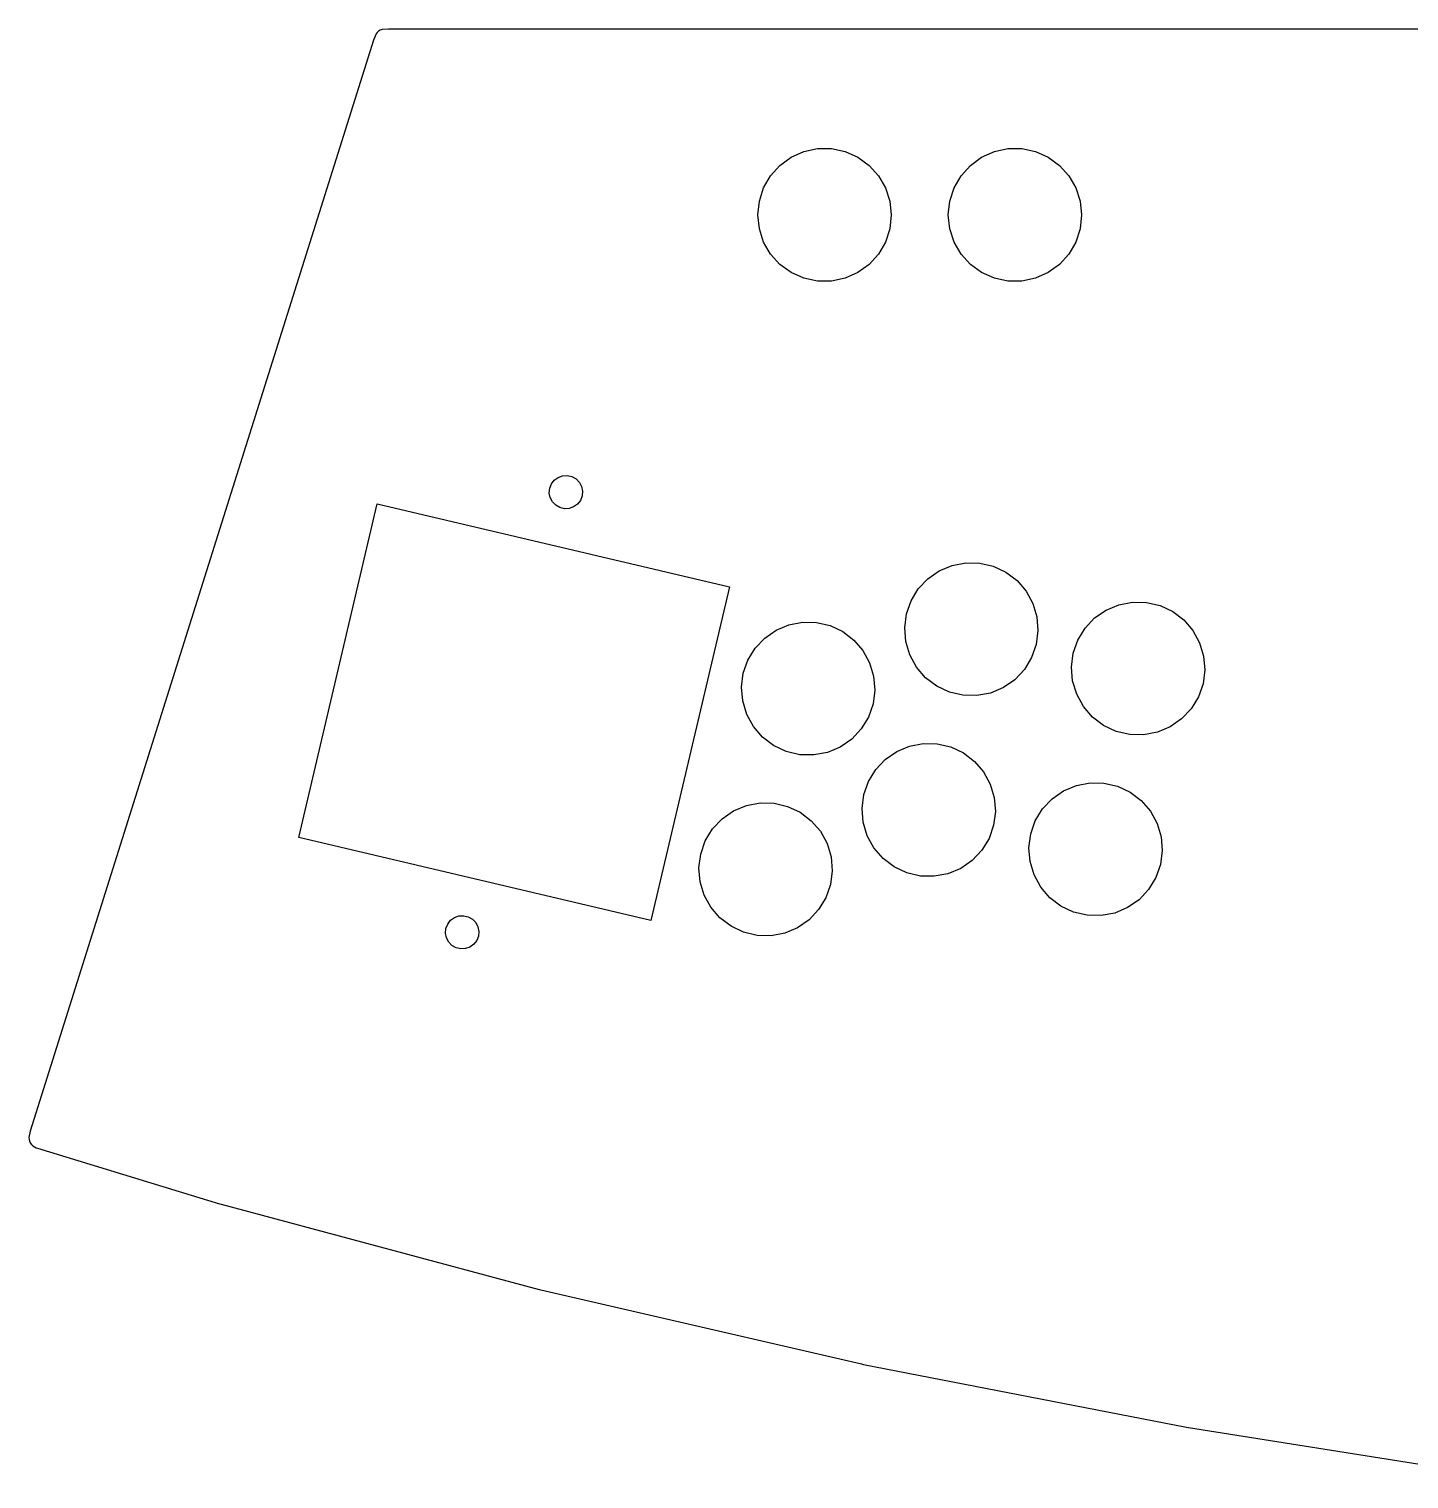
# Model space of a CAD drawing. Header units: metres. Extents: x -612 to 612, y -340 to 1400.
# Drawn here: x -604.3 to -314.4, y 737.4 to 1042 of the extents above; entities that cross this region are included whole.
import ezdxf

# ---------------------------------------------------------------- set-up
doc = ezdxf.new("R2010")
doc.units = ezdxf.units.M

msp = doc.modelspace()

# ---------------------------------------------------------------- linework, layer by layer
for p, q in [((-530.481, 1041.74), (-530.825, 1041.54)), ((-530.103, 1041.86), (-530.481, 1041.74)), ((-528.764, 1042), (-530.103, 1041.86)), ((-42.3552, 1042), (-528.764, 1042)), ((-531.911, 1039.66), (-603.989, 810.467)), ((-531.329, 1040.99), (-531.911, 1039.66)), ((-531.12, 1041.27), (-531.329, 1040.99)), ((-530.825, 1041.54), (-531.12, 1041.27)), ((-446.511, 1013.35), (-444.143, 1015.07)), ((-444.143, 1015.07), (-441.469, 1016.26)), ((-441.469, 1016.26), (-438.606, 1016.87)), ((-438.606, 1016.87), (-435.679, 1016.87)), ((-435.679, 1016.87), (-432.817, 1016.26)), ((-432.817, 1016.26), (-430.143, 1015.07)), ((-430.143, 1015.07), (-427.775, 1013.35)), ((-406.511, 1013.35), (-404.143, 1015.07)), ((-404.143, 1015.07), (-401.469, 1016.26)), ((-401.469, 1016.26), (-398.606, 1016.87)), ((-398.606, 1016.87), (-395.679, 1016.87)), ((-395.679, 1016.87), (-392.817, 1016.26)), ((-392.817, 1016.26), (-390.143, 1015.07)), ((-390.143, 1015.07), (-387.775, 1013.35)), ((-448.469, 1011.18), (-446.511, 1013.35)), ((-427.775, 1013.35), (-425.817, 1011.18)), ((-408.469, 1011.18), (-406.511, 1013.35)), ((-387.775, 1013.35), (-385.817, 1011.18)), ((-450.837, 1005.86), (-449.932, 1008.64)), ((-449.932, 1008.64), (-448.469, 1011.18)), ((-425.817, 1011.18), (-424.353, 1008.64)), ((-424.353, 1008.64), (-423.449, 1005.86)), ((-410.837, 1005.86), (-409.932, 1008.64)), ((-409.932, 1008.64), (-408.469, 1011.18)), ((-385.817, 1011.18), (-384.353, 1008.64)), ((-384.353, 1008.64), (-383.449, 1005.86)), ((-451.143, 1002.95), (-450.837, 1005.86)), ((-423.449, 1005.86), (-423.143, 1002.95)), ((-411.143, 1002.95), (-410.837, 1005.86)), ((-383.449, 1005.86), (-383.143, 1002.95)), ((-450.837, 1000.04), (-451.143, 1002.95)), ((-423.143, 1002.95), (-423.449, 1000.04)), ((-410.837, 1000.04), (-411.143, 1002.95)), ((-383.143, 1002.95), (-383.449, 1000.04)), ((-449.932, 997.256), (-450.837, 1000.04)), ((-423.449, 1000.04), (-424.353, 997.256)), ((-409.932, 997.256), (-410.837, 1000.04)), ((-383.449, 1000.04), (-384.353, 997.256)), ((-448.469, 994.721), (-449.932, 997.256)), ((-424.353, 997.256), (-425.817, 994.721)), ((-408.469, 994.721), (-409.932, 997.256)), ((-384.353, 997.256), (-385.817, 994.721)), ((-446.511, 992.546), (-448.469, 994.721)), ((-425.817, 994.721), (-427.775, 992.546)), ((-406.511, 992.546), (-408.469, 994.721)), ((-385.817, 994.721), (-387.775, 992.546)), ((-444.143, 990.826), (-446.511, 992.546)), ((-441.469, 989.635), (-444.143, 990.826)), ((-430.143, 990.826), (-432.817, 989.635)), ((-427.775, 992.546), (-430.143, 990.826)), ((-404.143, 990.826), (-406.511, 992.546)), ((-401.469, 989.635), (-404.143, 990.826)), ((-390.143, 990.826), (-392.817, 989.635)), ((-387.775, 992.546), (-390.143, 990.826)), ((-438.606, 989.027), (-441.469, 989.635)), ((-435.679, 989.027), (-438.606, 989.027)), ((-432.817, 989.635), (-435.679, 989.027)), ((-398.606, 989.027), (-401.469, 989.635)), ((-395.679, 989.027), (-398.606, 989.027)), ((-392.817, 989.635), (-395.679, 989.027)), ((-493.907, 947.238), (-493.1, 947.822)), ((-493.1, 947.822), (-492.16, 948.154)), ((-492.16, 948.154), (-491.166, 948.208)), ((-491.166, 948.208), (-490.196, 947.979)), ((-490.196, 947.979), (-489.33, 947.487)), ((-489.33, 947.487), (-488.638, 946.77)), ((-494.97, 944.532), (-494.882, 945.524)), ((-494.775, 943.555), (-494.97, 944.532)), ((-494.882, 945.524), (-494.518, 946.451)), ((-494.518, 946.451), (-493.907, 947.238)), ((-488.638, 946.77), (-488.175, 945.888)), ((-488.175, 945.888), (-487.98, 944.911)), ((-487.98, 944.911), (-488.069, 943.919)), ((-547.609, 872.16), (-531.1, 942.241)), ((-531.1, 942.241), (-457.125, 924.814)), ((-494.313, 942.672), (-494.775, 943.555)), ((-493.621, 941.956), (-494.313, 942.672)), ((-492.754, 941.464), (-493.621, 941.956)), ((-491.785, 941.235), (-492.754, 941.464)), ((-490.79, 941.289), (-491.785, 941.235)), ((-489.851, 941.621), (-490.79, 941.289)), ((-489.043, 942.204), (-489.851, 941.621)), ((-488.433, 942.992), (-489.043, 942.204)), ((-488.069, 943.919), (-488.433, 942.992)), ((-413.042, 928.2), (-410.342, 929.332)), ((-410.342, 929.332), (-407.467, 929.877)), ((-407.467, 929.877), (-404.541, 929.813)), ((-404.541, 929.813), (-401.692, 929.142)), ((-401.692, 929.142), (-399.045, 927.893)), ((-417.452, 924.401), (-415.447, 926.532)), ((-415.447, 926.532), (-413.042, 928.2)), ((-399.045, 927.893), (-396.715, 926.122)), ((-396.715, 926.122), (-394.805, 923.904)), ((-457.125, 924.814), (-473.634, 854.733)), ((-418.971, 921.899), (-417.452, 924.401)), ((-394.805, 923.904), (-393.398, 921.338)), ((-419.936, 919.136), (-418.971, 921.899)), ((-393.398, 921.338), (-392.554, 918.535)), ((-380.406, 918.277), (-378.001, 919.945)), ((-378.001, 919.945), (-375.302, 921.077)), ((-375.302, 921.077), (-372.426, 921.623)), ((-372.426, 921.623), (-369.5, 921.559)), ((-369.5, 921.559), (-366.651, 920.887)), ((-366.651, 920.887), (-364.004, 919.639)), ((-447.315, 915.727), (-444.616, 916.858)), ((-444.616, 916.858), (-441.74, 917.404)), ((-441.74, 917.404), (-438.814, 917.34)), ((-438.814, 917.34), (-435.965, 916.669)), ((-420.306, 916.232), (-419.936, 919.136)), ((-392.554, 918.535), (-392.312, 915.619)), ((-382.411, 916.146), (-380.406, 918.277)), ((-364.004, 919.639), (-361.675, 917.867)), ((-361.675, 917.867), (-359.764, 915.649)), ((-451.725, 911.927), (-449.72, 914.059)), ((-449.72, 914.059), (-447.315, 915.727)), ((-435.965, 916.669), (-433.318, 915.42)), ((-433.318, 915.42), (-430.989, 913.648)), ((-420.064, 913.316), (-420.306, 916.232)), ((-392.312, 915.619), (-392.682, 912.715)), ((-383.93, 913.644), (-382.411, 916.146)), ((-359.764, 915.649), (-358.357, 913.083)), ((-453.244, 909.425), (-451.725, 911.927)), ((-430.989, 913.648), (-429.078, 911.431)), ((-429.078, 911.431), (-427.671, 908.865)), ((-419.22, 910.513), (-420.064, 913.316)), ((-392.682, 912.715), (-393.647, 909.952)), ((-385.265, 907.977), (-384.895, 910.881)), ((-384.895, 910.881), (-383.93, 913.644)), ((-358.357, 913.083), (-357.514, 910.281)), ((-454.209, 906.662), (-453.244, 909.425)), ((-427.671, 908.865), (-426.828, 906.062)), ((-417.813, 907.947), (-419.22, 910.513)), ((-415.903, 905.729), (-417.813, 907.947)), ((-393.647, 909.952), (-395.166, 907.45)), ((-385.023, 905.061), (-385.265, 907.977)), ((-357.514, 910.281), (-357.272, 907.364)), ((-454.579, 903.759), (-454.209, 906.662)), ((-426.828, 906.062), (-426.586, 903.145)), ((-413.573, 903.957), (-415.903, 905.729)), ((-397.171, 905.319), (-399.576, 903.651)), ((-395.166, 907.45), (-397.171, 905.319)), ((-384.18, 902.258), (-385.023, 905.061)), ((-357.272, 907.364), (-357.641, 904.46)), ((-454.337, 900.842), (-454.579, 903.759)), ((-426.586, 903.145), (-426.955, 900.242)), ((-410.926, 902.709), (-413.573, 903.957)), ((-408.077, 902.038), (-410.926, 902.709)), ((-405.151, 901.973), (-408.077, 902.038)), ((-402.276, 902.519), (-405.151, 901.973)), ((-399.576, 903.651), (-402.276, 902.519)), ((-382.772, 899.692), (-384.18, 902.258)), ((-358.606, 901.697), (-360.125, 899.195)), ((-357.641, 904.46), (-358.606, 901.697)), ((-453.494, 898.039), (-454.337, 900.842)), ((-426.955, 900.242), (-427.921, 897.479)), ((-380.862, 897.474), (-382.772, 899.692)), ((-360.125, 899.195), (-362.131, 897.064)), ((-452.086, 895.473), (-453.494, 898.039)), ((-427.921, 897.479), (-429.439, 894.977)), ((-378.532, 895.703), (-380.862, 897.474)), ((-375.885, 894.454), (-378.532, 895.703)), ((-362.131, 897.064), (-364.536, 895.396)), ((-450.176, 893.256), (-452.086, 895.473)), ((-447.846, 891.484), (-450.176, 893.256)), ((-431.445, 892.845), (-433.85, 891.177)), ((-429.439, 894.977), (-431.445, 892.845)), ((-373.036, 893.783), (-375.885, 894.454)), ((-370.11, 893.719), (-373.036, 893.783)), ((-367.235, 894.264), (-370.11, 893.719)), ((-364.536, 895.396), (-367.235, 894.264)), ((-445.199, 890.235), (-447.846, 891.484)), ((-442.351, 889.564), (-445.199, 890.235)), ((-439.424, 889.5), (-442.351, 889.564)), ((-436.549, 890.046), (-439.424, 889.5)), ((-433.85, 891.177), (-436.549, 890.046)), ((-424.389, 888.571), (-421.984, 890.239)), ((-421.984, 890.239), (-419.285, 891.371)), ((-419.285, 891.371), (-416.41, 891.917)), ((-416.41, 891.917), (-413.483, 891.852)), ((-413.483, 891.852), (-410.635, 891.181)), ((-410.635, 891.181), (-407.988, 889.933)), ((-407.988, 889.933), (-405.658, 888.161)), ((-427.913, 883.938), (-426.395, 886.44)), ((-426.395, 886.44), (-424.389, 888.571)), ((-405.658, 888.161), (-403.748, 885.943)), ((-428.879, 881.175), (-427.913, 883.938)), ((-403.748, 885.943), (-402.34, 883.377)), ((-402.34, 883.377), (-401.497, 880.574)), ((-384.244, 883.116), (-381.369, 883.662)), ((-381.369, 883.662), (-378.443, 883.598)), ((-378.443, 883.598), (-375.594, 882.927)), ((-429.248, 878.271), (-428.879, 881.175)), ((-401.497, 880.574), (-401.255, 877.658)), ((-391.354, 878.185), (-389.348, 880.317)), ((-389.348, 880.317), (-386.944, 881.985)), ((-386.944, 881.985), (-384.244, 883.116)), ((-375.594, 882.927), (-372.947, 881.678)), ((-372.947, 881.678), (-370.617, 879.906)), ((-458.663, 876.098), (-456.258, 877.766)), ((-456.258, 877.766), (-453.558, 878.898)), ((-453.558, 878.898), (-450.683, 879.443)), ((-450.683, 879.443), (-447.757, 879.379)), ((-447.757, 879.379), (-444.908, 878.708)), ((-444.908, 878.708), (-442.261, 877.459)), ((-442.261, 877.459), (-439.931, 875.687)), ((-429.006, 875.355), (-429.248, 878.271)), ((-401.255, 877.658), (-401.625, 874.754)), ((-392.873, 875.683), (-391.354, 878.185)), ((-370.617, 879.906), (-368.707, 877.689)), ((-368.707, 877.689), (-367.3, 875.122)), ((-460.668, 873.966), (-458.663, 876.098)), ((-439.931, 875.687), (-438.021, 873.47)), ((-428.163, 872.552), (-429.006, 875.355)), ((-401.625, 874.754), (-402.59, 871.991)), ((-393.838, 872.92), (-392.873, 875.683)), ((-367.3, 875.122), (-366.456, 872.32)), ((-473.634, 854.733), (-547.609, 872.16)), ((-463.152, 868.701), (-462.187, 871.464)), ((-462.187, 871.464), (-460.668, 873.966)), ((-438.021, 873.47), (-436.614, 870.904)), ((-426.756, 869.986), (-428.163, 872.552)), ((-402.59, 871.991), (-404.109, 869.489)), ((-394.208, 870.017), (-393.838, 872.92)), ((-366.456, 872.32), (-366.214, 869.403)), ((-463.522, 865.798), (-463.152, 868.701)), ((-436.614, 870.904), (-435.771, 868.101)), ((-435.771, 868.101), (-435.528, 865.184)), ((-424.845, 867.768), (-426.756, 869.986)), ((-404.109, 869.489), (-406.114, 867.358)), ((-393.965, 867.1), (-394.208, 870.017)), ((-366.214, 869.403), (-366.584, 866.5)), ((-463.28, 862.881), (-463.522, 865.798)), ((-435.528, 865.184), (-435.898, 862.281)), ((-422.516, 865.997), (-424.845, 867.768)), ((-419.869, 864.748), (-422.516, 865.997)), ((-408.519, 865.69), (-411.218, 864.558)), ((-406.114, 867.358), (-408.519, 865.69)), ((-393.122, 864.297), (-393.965, 867.1)), ((-366.584, 866.5), (-367.549, 863.736)), ((-462.436, 860.079), (-463.28, 862.881)), ((-435.898, 862.281), (-436.863, 859.518)), ((-417.02, 864.077), (-419.869, 864.748)), ((-414.094, 864.013), (-417.02, 864.077)), ((-411.218, 864.558), (-414.094, 864.013)), ((-391.715, 861.731), (-393.122, 864.297)), ((-367.549, 863.736), (-369.068, 861.234)), ((-461.029, 857.512), (-462.436, 860.079)), ((-436.863, 859.518), (-438.382, 857.016)), ((-389.805, 859.514), (-391.715, 861.731)), ((-387.475, 857.742), (-389.805, 859.514)), ((-371.073, 859.103), (-373.478, 857.435)), ((-369.068, 861.234), (-371.073, 859.103)), ((-459.119, 855.295), (-461.029, 857.512)), ((-438.382, 857.016), (-440.388, 854.884)), ((-384.828, 856.493), (-387.475, 857.742)), ((-381.979, 855.822), (-384.828, 856.493)), ((-376.178, 856.303), (-379.053, 855.758)), ((-373.478, 857.435), (-376.178, 856.303)), ((-516.754, 852.063), (-516.666, 853.055)), ((-516.666, 853.055), (-516.301, 853.982)), ((-516.301, 853.982), (-515.691, 854.77)), ((-515.691, 854.77), (-514.883, 855.353)), ((-514.883, 855.353), (-513.944, 855.685)), ((-513.944, 855.685), (-512.949, 855.739)), ((-512.949, 855.739), (-511.98, 855.51)), ((-511.98, 855.51), (-511.114, 855.018)), ((-511.114, 855.018), (-510.421, 854.302)), ((-510.421, 854.302), (-509.959, 853.419)), ((-509.959, 853.419), (-509.764, 852.442)), ((-456.789, 853.523), (-459.119, 855.295)), ((-454.142, 852.274), (-456.789, 853.523)), ((-442.793, 853.216), (-445.492, 852.085)), ((-440.388, 854.884), (-442.793, 853.216)), ((-379.053, 855.758), (-381.979, 855.822)), ((-516.559, 851.086), (-516.754, 852.063)), ((-516.096, 850.204), (-516.559, 851.086)), ((-515.404, 849.487), (-516.096, 850.204)), ((-510.216, 850.523), (-510.827, 849.736)), ((-509.852, 851.45), (-510.216, 850.523)), ((-509.764, 852.442), (-509.852, 851.45)), ((-451.293, 851.603), (-454.142, 852.274)), ((-448.367, 851.539), (-451.293, 851.603)), ((-445.492, 852.085), (-448.367, 851.539)), ((-514.538, 848.995), (-515.404, 849.487)), ((-513.568, 848.766), (-514.538, 848.995)), ((-512.574, 848.82), (-513.568, 848.766)), ((-511.634, 849.152), (-512.574, 848.82)), ((-510.827, 849.736), (-511.634, 849.152)), ((-603.989, 810.467), (-604.257, 809.148)), ((-604.257, 809.148), (-604.253, 808.751)), ((-604.253, 808.751), (-604.166, 808.363)), ((-604.166, 808.363), (-604.001, 808.001)), ((-604.001, 808.001), (-603.765, 807.682)), ((-603.765, 807.682), (-603.467, 807.419)), ((-603.467, 807.419), (-602.739, 807.008)), ((-602.739, 807.008), (-602.464, 806.906)), ((-602.464, 806.906), (-564.253, 795.224)), ((-564.253, 795.224), (-563.883, 795.118)), ((-563.883, 795.118), (-497.094, 777.222)), ((-497.094, 777.222), (-496.721, 777.129)), ((-496.721, 777.129), (-429.347, 761.574)), ((-429.347, 761.574), (-428.971, 761.494)), ((-428.971, 761.494), (-361.096, 748.301)), ((-361.096, 748.301), (-360.717, 748.234)), ((-360.717, 748.234), (-292.423, 737.417))]:
    msp.add_line(p, q)

doc.saveas('drawing.dxf')
